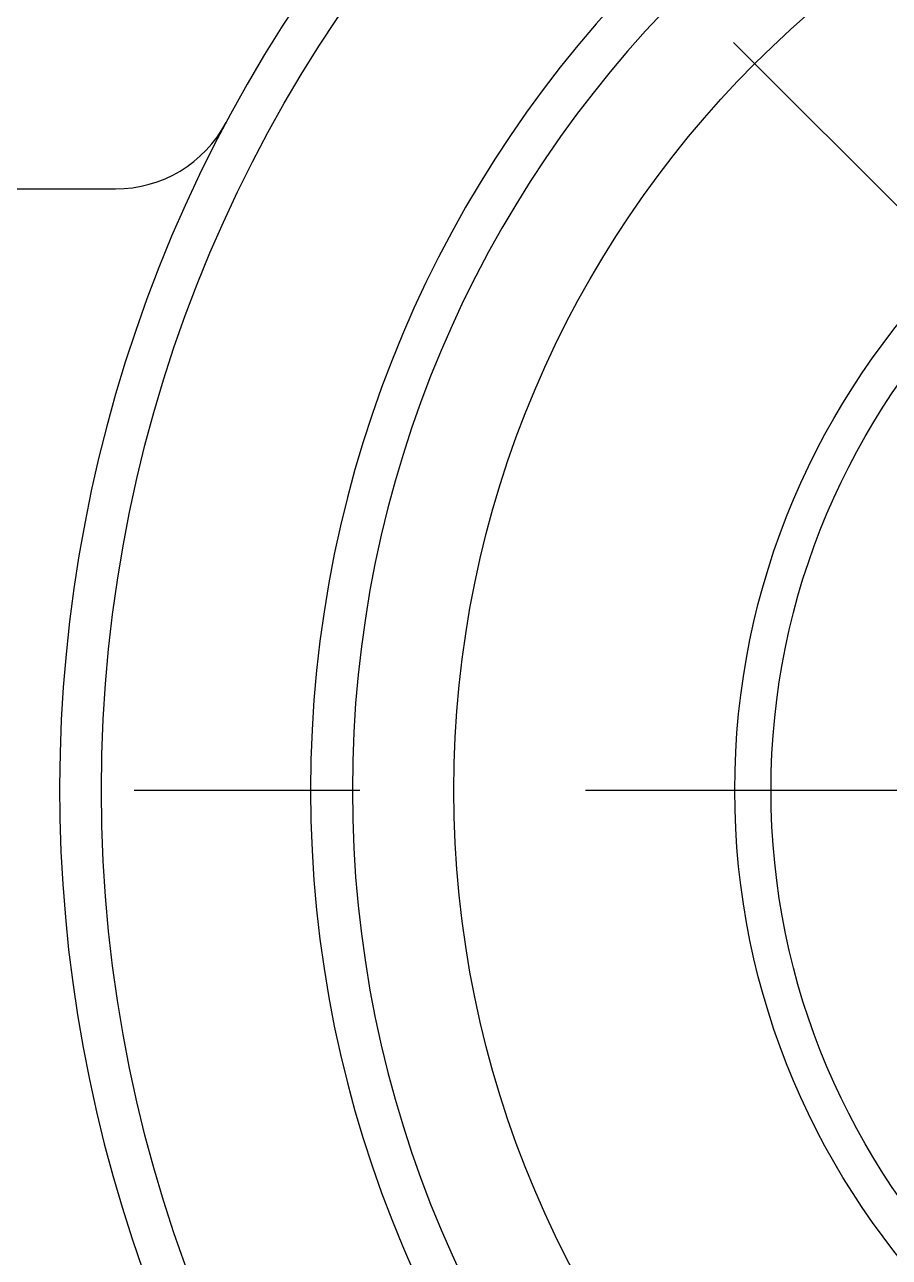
# Model space of a CAD drawing. Extents: x -76 to 193, y -84 to 42.
# Drawn here: x -40.99 to -16.65, y -13.14 to 21.54 of the extents above; entities that cross this region are included whole.
import ezdxf

# ---------------------------------------------------------------- set-up
doc = ezdxf.new("R2010")
doc.units = 0
doc.linetypes.add('CENTER', pattern=[50.8, 31.75, -6.35, 6.35, -6.35])
doc.layers.get('0').update_dxf_attribs({"linetype": 'CONTINUOUS'})
doc.layers.add('CENTER', color=1, linetype='CENTER')

msp = doc.modelspace()

# ---------------------------------------------------------------- linework, layer by layer
at = {"color": 7, "linetype": 'CONTINUOUS'}
msp.add_line((-62.58, 16.914), (-38.43, 16.914), dxfattribs=at)
for radius in [38.824, 28.906, 21.004, 19.984]:
    msp.add_circle((0, 0), radius, dxfattribs=at)
for centre, radius, start, end in [((0, 0), 40, 141.8267, 128.1733), ((0, 0), 32.941, 90, 270), ((0, 0), 31.765, 90, 270), ((-38.43, 20.443), 3.529, 270, 331.9889)]:
    msp.add_arc(centre, radius, start, end, dxfattribs=at)
at = {"layer": 'CENTER', "color": 1, "linetype": 'CENTER'}
for p, q in [((1.414, -1.414), (-36.837, 36.837)), ((-76, 0), (76, 0))]:
    msp.add_line(p, q, dxfattribs=at)

doc.saveas('drawing.dxf')
